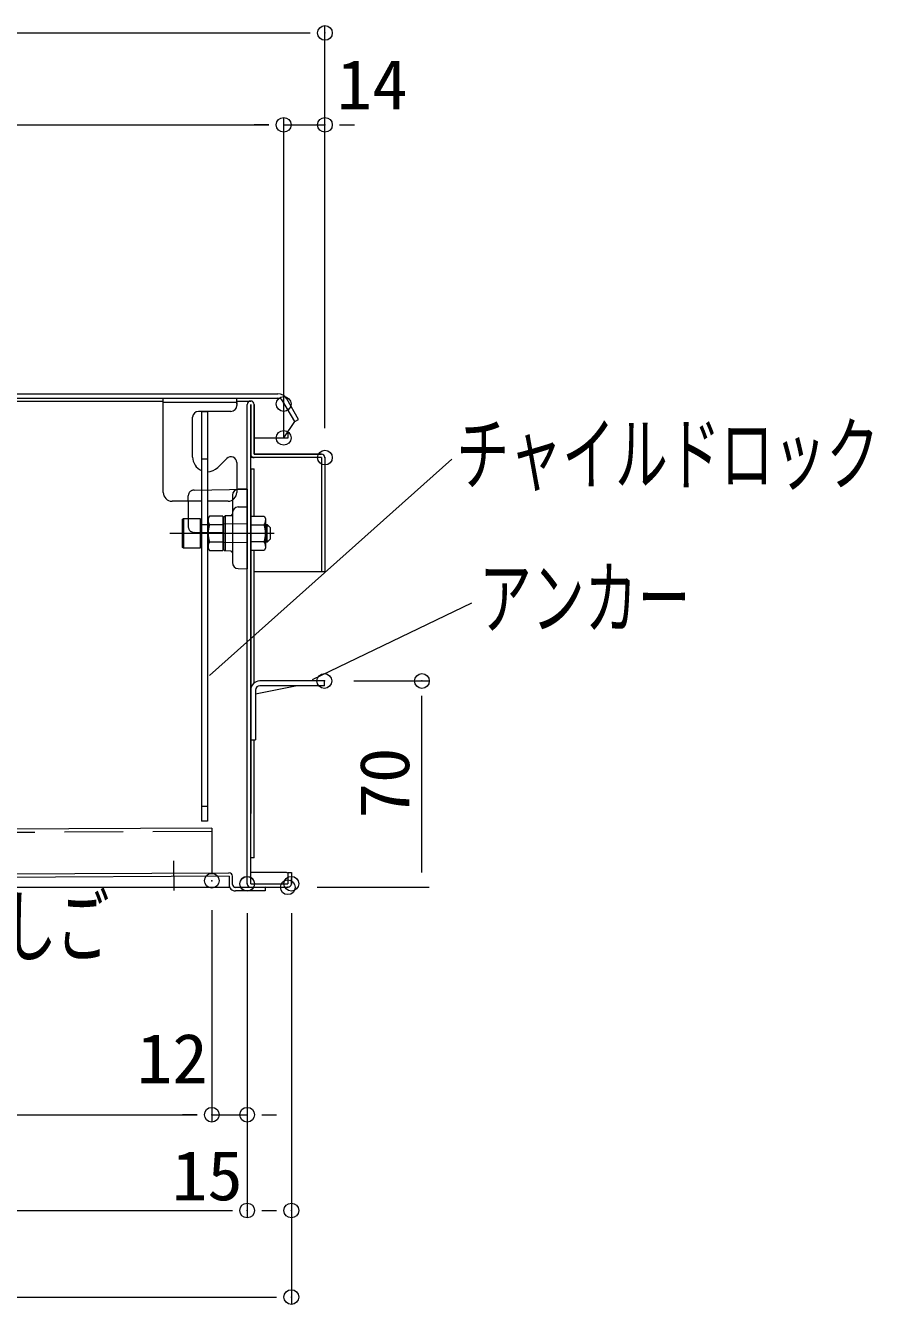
# Model space of a CAD drawing. Units: millimetres, scale not verified. Extents: x -2000 to 2000, y -1385 to 1385.
# Drawn here: x -986.3 to -698.8, y -321.8 to 112.2 of the extents above; entities that cross this region are included whole.
import ezdxf
from ezdxf.enums import TextEntityAlignment as Align

# ---------------------------------------------------------------- set-up
doc = ezdxf.new("R2010")
doc.units = ezdxf.units.MM
doc.header["$LTSCALE"] = 10
doc.header["$PDMODE"] = 32
doc.header["$PDSIZE"] = 5
for name, pattern in [('CHAIN2', [12, 9, -1, 1, -1]), ('DASHED2', [3, 2, -1]), ('LONG_DASHED1', [7, 6, -1])]:
    doc.linetypes.add(name, pattern=pattern)
for name, color, linetype, lineweight in [('0-1_sunpou', 1, 'Continuous', 9), ('0-2_0', 4, 'Continuous', 9), ('0-3_DEFPOINTS', 7, 'Continuous', 9), ('0-8_center', 5, 'Continuous', 9), ('0-B_PARTS_SIN', 4, 'CHAIN2', 9), ('0-C_CYA_M', 4, 'Continuous', 9), ('0-D_CYA_SSD', 134, 'DASHED2', 9), ('0-F_08文字', 2, 'Continuous', 9)]:
    doc.layers.add(name, color=color, linetype=linetype, lineweight=lineweight)
doc.styles.add('ＭＳ ゴシック', font='')
doc.styles.get('ＭＳ ゴシック').set_extended_font_data('MS Gothic')

msp = doc.modelspace()

# ---------------------------------------------------------------- linework, layer by layer
at = {"layer": '0-1_sunpou'}
for p, q in [((-1532.49, 109.66), (-889.69, 109.66)), ((-884.69, -24.45), (-884.69, 112.16)), ((-1525.69, 78.47), (-903.69, 78.47)), ((-903.69, 78.47), (-908.69, 78.47)), ((-898.69, -17.75), (-898.69, 80.97)), ((-898.69, -6.25), (-898.69, 80.97)), ((-898.69, 78.47), (-884.69, 78.47)), ((-884.69, -24.45), (-884.69, 80.97)), ((-879.69, 78.47), (-874.69, 78.47)), ((-874.89, -110.25), (-849.27, -110.25)), ((-851.77, -175.25), (-851.77, -115.25)), ((-887.29, -180.25), (-849.27, -180.25)), ((-923.09, -188.05), (-923.09, -259.93)), ((-923.09, -188.05), (-923.09, -259.93)), ((-911.09, -189.05), (-911.09, -292.43)), ((-911.09, -189.05), (-911.09, -292.43)), ((-911.09, -189.1), (-911.09, -259.93)), ((-896.09, -189.05), (-896.09, -321.81)), ((-896.09, -189.05), (-896.09, -292.43)), ((-1494.09, -257.43), (-928.09, -257.43)), ((-928.09, -257.43), (-933.09, -257.43)), ((-923.09, -257.43), (-911.09, -257.43)), ((-906.09, -257.43), (-901.09, -257.43)), ((-1506.09, -289.93), (-916.09, -289.93)), ((-906.09, -289.93), (-901.09, -289.93)), ((-1521.09, -319.31), (-901.09, -319.31))]:
    msp.add_line(p, q, dxfattribs=at)
at = {"layer": '0-2_0'}
for p, q in [((-1527.19, -12.75), (-900.69, -12.75)), ((-1527.19, -14.25), (-900.69, -14.25)), ((-1180.69, -15.25), (-939.59, -15.25)), ((-939.59, -46.25), (-939.59, -14.25)), ((-939.59, -14.25), (-914.59, -14.25)), ((-914.59, -15.75), (-939.59, -15.75)), ((-914.59, -16.35), (-914.59, -14.25)), ((-914.59, -15.25), (-909.89, -15.25)), ((-914.59, -15.75), (-914.59, -16.75)), ((-911.09, -179.05), (-911.09, -16.45)), ((-909.89, -179.05), (-909.89, -16.45)), ((-909.89, -16.45), (-909.89, -33.25)), ((-894.91, -22.25), (-898.96, -15.25)), ((-898.69, -27.75), (-898.69, -16.25)), ((-893.61, -21.5), (-897.66, -14.5)), ((-929.59, -34.25), (-929.59, -20.75)), ((-916.59, -18.75), (-927.59, -18.75)), ((-926.59, -18.83), (-924.59, -18.83)), ((-926.59, -18.83), (-926.59, -157.83)), ((-924.59, -18.83), (-924.59, -157.83)), ((-894.91, -22.25), (-893.61, -21.5)), ((-898.69, -27.75), (-894.91, -22.25)), ((-897.19, -27.75), (-897.19, -25.56)), ((-908.69, -27.75), (-897.19, -27.75)), ((-908.69, -34.45), (-909.89, -34.45)), ((-885.89, -34.45), (-908.69, -34.45)), ((-885.89, -34.45), (-885.89, -73.25)), ((-884.69, -34.45), (-884.69, -73.25)), ((-884.69, -34.45), (-884.69, -73.25)), ((-921.05, -37.78), (-918, -34.73)), ((-914.59, -36.15), (-914.59, -46.25)), ((-909.89, -38.25), (-909.89, -155.25)), ((-909.89, -38.25), (-908.69, -38.25)), ((-908.69, -54.37), (-908.69, -38.25)), ((-916.09, -47.2), (-916.09, -70.09)), ((-911.09, -45.14), (-914.12, -45.2)), ((-911.09, -45.14), (-911.09, -72.14)), ((-926.59, -49.25), (-936.59, -49.25)), ((-931.09, -49.25), (-931.09, -55.14)), ((-917.59, -49.25), (-924.59, -49.25)), ((-914.12, -51.2), (-911.09, -51.14)), ((-933.09, -55.37), (-932.69, -55.14)), ((-933.09, -64.91), (-933.09, -55.37)), ((-932.69, -55.14), (-927.09, -55.14)), ((-932.69, -55.14), (-932.69, -65.14)), ((-927.09, -55.14), (-927.09, -65.14)), ((-923.89, -54.37), (-924.34, -55.14)), ((-924.34, -55.14), (-924.34, -65.14)), ((-919.34, -54.37), (-923.89, -54.37)), ((-919.34, -54.37), (-919.34, -65.92)), ((-919.09, -54.7), (-918.59, -54.19)), ((-919.09, -54.7), (-919.09, -65.59)), ((-916.58, -54.15), (-918.59, -54.19)), ((-918.59, -54.19), (-918.59, -66.1)), ((-909.89, -54.37), (-905.33, -54.37)), ((-909.89, -54.37), (-909.89, -65.92)), ((-905.33, -54.37), (-904.89, -55.14)), ((-904.89, -55.14), (-904.89, -65.14)), ((-926.84, -57.14), (-926.59, -57.14)), ((-924.59, -57.14), (-924.34, -57.14)), ((-924.34, -57.14), (-924.34, -63.14)), ((-919.34, -57.26), (-923.89, -57.26)), ((-909.89, -57.26), (-905.33, -57.26)), ((-904.89, -57.14), (-904.29, -57.14)), ((-904.89, -57.14), (-904.89, -63.14)), ((-904.89, -57.64), (-903.79, -57.64)), ((-904.29, -57.14), (-903.29, -58.14)), ((-904.29, -63.14), (-904.29, -57.14)), ((-903.29, -58.14), (-903.29, -62.14)), ((-932.69, -65.14), (-933.09, -64.91)), ((-926.59, -63.14), (-926.84, -63.14)), ((-924.59, -63.14), (-924.34, -63.14)), ((-923.89, -63.03), (-919.34, -63.03)), ((-905.33, -63.03), (-909.89, -63.03)), ((-904.89, -62.64), (-903.79, -62.64)), ((-904.29, -63.14), (-904.89, -63.14)), ((-904.29, -63.14), (-903.29, -62.14)), ((-927.09, -65.14), (-932.69, -65.14)), ((-924.34, -65.14), (-923.89, -65.92)), ((-923.89, -65.92), (-919.34, -65.92)), ((-919.09, -65.59), (-918.59, -66.1)), ((-916.58, -66.14), (-918.59, -66.1)), ((-905.33, -65.92), (-909.89, -65.92)), ((-908.69, -110.9), (-908.69, -65.92)), ((-904.89, -65.14), (-905.33, -65.92)), ((-914.12, -72.09), (-911.09, -72.14)), ((-884.69, -73.25), (-908.69, -73.25)), ((-884.69, -73.25), (-885.89, -73.25)), ((-908.29, -114.56), (-894.73, -111.85)), ((-884.89, -110.25), (-906.79, -110.25)), ((-884.89, -111.85), (-906.79, -111.85)), ((-884.89, -111.85), (-884.89, -110.25)), ((-909.89, -113.25), (-909.89, -130.25)), ((-908.29, -113.35), (-908.29, -130.25)), ((-909.89, -130.25), (-908.29, -130.25)), ((-909.29, -130.35), (-909.89, -130.35)), ((-909.29, -130.35), (-909.29, -130.25)), ((-908.69, -170.25), (-908.69, -130.25)), ((-924.59, -157.83), (-926.59, -157.83)), ((-908.69, -170.25), (-909.89, -170.25)), ((-898.09, -175.25), (-909.89, -175.25)), ((-897.29, -175.25), (-897.29, -179.05)), ((-897.29, -175.25), (-896.09, -175.25)), ((-896.09, -175.25), (-896.09, -179.05)), ((-896.09, -179.05), (-896.09, -177.25)), ((-1524.89, -180.25), (-917.03, -180.25)), ((-915.41, -180.25), (-897.29, -180.25)), ((-909.89, -179.05), (-897.29, -179.05))]:
    msp.add_line(p, q, dxfattribs=at)
at = {"layer": '0-2_0', "linetype": 'DASHED2'}
for p, q in [((-926.59, -34.83), (-924.59, -34.83)), ((-926.59, -57.14), (-924.59, -57.14)), ((-924.59, -152.83), (-926.59, -152.83))]:
    msp.add_line(p, q, dxfattribs=at)
at = {"layer": '0-2_0', "linetype": 'LONG_DASHED1'}
for p, q in [((-931.09, -49.25), (-931.09, -47.46)), ((-929.12, -45.46), (-911.09, -45.14)), ((-931.09, -55.14), (-931.09, -57.83)), ((-919.09, -60), (-929.12, -59.83)), ((-911.09, -57.03), (-919.09, -56.89)), ((-911.09, -63.25), (-919.09, -63.39))]:
    msp.add_line(p, q, dxfattribs=at)
at = {"layer": '0-2_0'}
for points in [[(-908.69, -16.45), (-908.69, -33.25), (-908.69, -16.45)], [(-885.89, -33.25), (-908.69, -33.25), (-885.89, -33.25)]]:
    msp.add_lwpolyline(points, dxfattribs=at)
for centre, radius, start, end in [((-900.69, -16.25), 3.5, 29.2278, 90), ((-916.59, -16.75), 2, 270, 0), ((-909.89, -16.45), 1.2, 0, 180), ((-900.69, -16.25), 2, 0, 90), ((-927.59, -20.75), 2, 90, 180), ((-924.59, -34.25), 5, 180, 246.4218), ((-916.59, -36.15), 2, 0, 135), ((-908.69, -33.25), 1.2, 180, 270), ((-885.89, -34.45), 1.2, 0, 90), ((-924.59, -34.25), 5, 270, 315), ((-936.59, -46.25), 3, 180, 270), ((-917.59, -46.25), 3, 270, 0), ((-914.09, -47.2), 2, 91, 180), ((-914.09, -53.2), 2, 91, 180), ((-921.78, -55.81), 2.56, 180, 214.3843), ((-916.59, -53.65), 0.5, 271, 0), ((-907.44, -55.81), 2.56, 325.6157, 0), ((-926.84, -56.89), 0.25, 180, 270), ((-914.78, -60.14), 9.55, 162.412, 197.588), ((-914.44, -60.14), 9.55, 342.4121, 17.5879), ((-926.84, -63.39), 0.25, 90, 180), ((-921.78, -64.47), 2.56, 145.6157, 180), ((-907.44, -64.47), 2.56, 0, 34.3843), ((-916.59, -66.64), 0.5, 360, 89), ((-914.09, -70.09), 2, 180, 269), ((-906.79, -113.35), 3.1, 90, 180), ((-906.79, -113.35), 1.5, 90, 180), ((-898.09, -177.25), 2, 66.4203, 90), ((-898.09, -177.25), 2, 360, 0.0018), ((-909.89, -179.05), 1.2, 180, 270), ((-897.29, -179.05), 1.2, 270, 0)]:
    msp.add_arc(centre, radius, start, end, dxfattribs=at)
at = {"layer": '0-2_0', "linetype": 'LONG_DASHED1'}
for centre, start, end in [((-929.09, -47.46), 91, 180), ((-929.09, -57.83), 180, 269)]:
    msp.add_arc(centre, 2, start, end, dxfattribs=at)
at = {"layer": '0-3_DEFPOINTS'}
for p in [(-884.69, 109.66), (-898.69, 78.47), (-884.69, 78.47), (-898.69, -16.25), (-898.69, -27.75), (-884.69, -34.45), (-884.89, -110.25), (-851.77, -110.25), (-923.09, -178.05), (-911.09, -179.05), (-911.09, -179.1), (-897.29, -180.25), (-896.09, -179.05), (-923.09, -257.43), (-911.09, -257.43), (-911.09, -289.93), (-896.09, -289.93), (-896.09, -319.31)]:
    msp.add_point(p, dxfattribs=at)
at = {"layer": '0-8_center'}
msp.add_line((-937.29, -60.14), (-901.9, -60.14), dxfattribs=at)
at = {"layer": '0-B_PARTS_SIN'}
msp.add_line((-936.07, -171.33), (-936.02, -181.39), dxfattribs=at)
at = {"layer": '0-C_CYA_M'}
for p, q in [((-923.12, -160.14), (-1346.62, -162.16)), ((-923.12, -160.14), (-923.05, -175.34)), ((-917.25, -176.52), (-1497.84, -179.29)), ((-1024.05, -175.83), (-917.25, -175.32)), ((-917.25, -176.52), (-917.23, -179.32)), ((-916.03, -179.31), (-916.05, -176.51)), ((-905.03, -180.26), (-915.03, -180.3)), ((-905.02, -181.46), (-915.02, -181.5)), ((-905.03, -180.26), (-905.02, -181.46))]:
    msp.add_line(p, q, dxfattribs=at)
for centre, radius, start, end in [((-917.25, -176.52), 1.2, 0.2734, 90.2734), ((-915.03, -179.3), 2.2, 180.2734, 270.2735), ((-915.03, -179.3), 1, 180.2734, 270.2735)]:
    msp.add_arc(centre, radius, start, end, dxfattribs=at)
at = {"layer": '0-D_CYA_SSD'}
msp.add_line((-923.12, -161.34), (-1346.61, -163.36), dxfattribs=at)
at = {"layer": '0-F_08文字', "color": 1}
for p, q in [((-841.56, -35.01), (-923.84, -108.4)), ((-834.91, -83.85), (-888.97, -109.82))]:
    msp.add_line(p, q, dxfattribs=at)

# ---------------------------------------------------------------- texts
at = {"layer": '0-1_sunpou', "color": 2, "style": 'ＭＳ ゴシック', "width": 1.05}
for s, p in [('14', (-880.69, 78.69)), ('12', (-948.54, -251.81)), ('15', (-936.65, -291.54))]:
    msp.add_text(s, height=16.86, dxfattribs=at).set_placement(p, align=Align.BOTTOM_LEFT)
msp.add_text('70', height=16.86, rotation=90, dxfattribs=at).set_placement((-851.03, -156.92), align=Align.BOTTOM_LEFT)
at = {"layer": '0-F_08文字', "style": 'ＭＳ ゴシック', "width": 0.65}
for s, p in [('チャイルドロック', (-840.04, -49.4)), ('アンカー', (-832.41, -98.23)), ('避難はしご', (-1047.53, -209.61))]:
    msp.add_text(s, height=20.23, dxfattribs=at).set_placement(p, align=Align.BOTTOM_LEFT)

doc.saveas('drawing.dxf')
